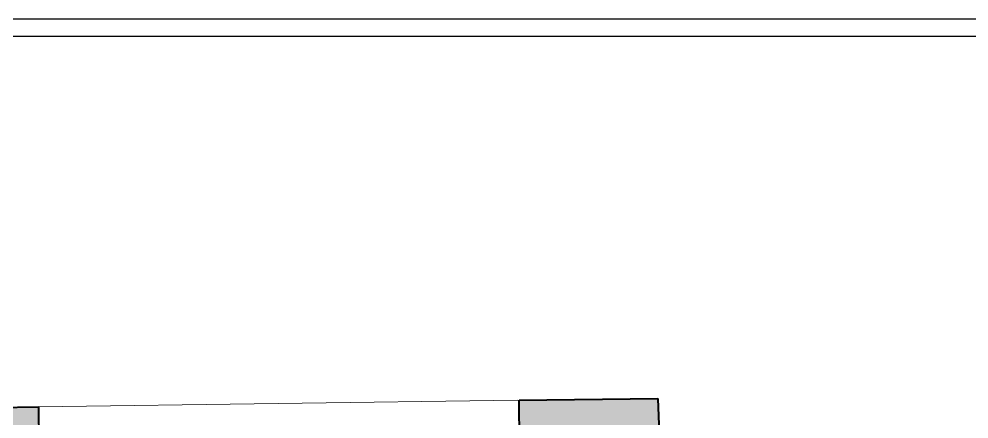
# Model space of a CAD drawing. Header units: millimetres. Extents: x 8884 to 18446, y 10737 to 16556.
# Drawn here: x 11180 to 11728, y 16146 to 16377 of the extents above; entities that cross this region are included whole.
import ezdxf

# ---------------------------------------------------------------- set-up
doc = ezdxf.new("R2010")
doc.units = ezdxf.units.MM
doc.linetypes.add('DUZ', pattern=[0])
for name, color, linetype, lineweight in [('ozgun_duvar', 251, 'DUZ', 9), ('TRS-DVR-OZGN', 192, 'Continuous', 40), ('TRS-GRN-0.18', 152, 'Continuous', 18)]:
    doc.layers.add(name, color=color, linetype=linetype, lineweight=lineweight)

msp = doc.modelspace()

# ---------------------------------------------------------------- hatches: boundary and pattern name
at = {"layer": 'ozgun_duvar'}
h = msp.add_hatch(dxfattribs=at)
h.set_pattern_fill('DOTS', color=256, scale=0.4, style=0)
h.set_pattern_definition([(0, (19999.1183, 8091.67544), (0.3175, 0.635), [0, -0.635])])
h.paths.add_polyline_path([(9815.38, 16090.03), (9815.38, 16108.14), (9818.02, 16108.17), (9817.79, 16131.73), (9812.79, 16131.66), (9812.72, 16136.66), (9796.73, 16136.44), (9796.75, 16134.44), (9748.76, 16133.79), (9748.73, 16135.79), (9732.73, 16135.57), (9733.35, 16110.58), (9723.98, 16110.47), (9724.85, 16031.98), (9729.85, 16032.03), (9729.93, 16027.03), (9795.41, 16027.88), (9795.08, 16053.48), (9795.1, 16053.48), (9795.11, 16072.85), (9815.38, 16072.83)])
h.paths.add_polyline_path([(10108.61, 16074.02), (10107.72, 16138.68), (10103.22, 16138.62), (10103.2, 16140.62), (10087.2, 16140.4), (10087.23, 16138.4), (10043.73, 16137.81), (10043.7, 16139.81), (10027.7, 16139.59), (10027.78, 16134.09), (10022.78, 16134.02), (10023.61, 16072.86)])
h.paths.add_polyline_path([(10470.07, 16115.95), (10470.04, 16115.95), (10469.8, 16137.61), (10469.77, 16137.61), (10469.69, 16143.61), (10383.7, 16142.44), (10384.06, 16115.78), (10382.5, 16078.75), (10470.56, 16079.95)])
h.paths.add_polyline_path([(10831.52, 16084.87), (10830.66, 16148.53), (10746.16, 16147.38), (10746.54, 16119.72), (10747.28, 16083.72)])
h.paths.add_polyline_path([(11192.51, 16088.59), (11191.62, 16153.45), (11107.63, 16152.3), (11108.52, 16087.45)])
h.paths.add_polyline_path([(11499.17, 16044.4), (11552.84, 16046.4), (11548.78, 16158.32), (11468.79, 16157.23), (11469.2, 16129.92), (11473.14, 16129.88), (11473.18, 16085.64), (11498.17, 16085.18)])
h.paths.add_polyline_path([(11578.65, 15341.95), (11509.81, 15339.48), (11510.15, 15329.48), (11481.67, 15298.84), (11506.48, 15272.86), (11526.6, 15295), (11594.59, 15293.84), (11594.45, 15285.55), (11611.45, 15285.26), (11612.5, 15332.93), (11578.47, 15333.5)])
h.paths.add_polyline_path([(11500.16, 15619.23), (11568.11, 15621.68), (11565.02, 15707.62), (11536.47, 15706.74), (11536.66, 15698.44), (11505.12, 15697.24), (11505.66, 15681.25), (11483.68, 15681.25), (11485.52, 15630.28), (11499.68, 15630.52)])

# ---------------------------------------------------------------- linework, layer by layer
for points in [[(9056.36, 13437.06), (13171.36, 13437.06), (13171.36, 16377.06), (9056.36, 16377.06)], [(9066.36, 13447.06), (13161.36, 13447.06), (13161.36, 16367.06), (9066.36, 16367.06)]]:
    msp.add_lwpolyline(points, close=True)
at = {"layer": 'TRS-DVR-OZGN'}
for p, q in [((11468.79, 16157.23), (11548.78, 16158.32)), ((11469.16, 16129.87), (11468.79, 16157.23)), ((11548.78, 16158.32), (11552.84, 16046.4)), ((11107.63, 16152.3), (11191.62, 16153.45)), ((11191.62, 16153.45), (11192.51, 16088.59))]:
    msp.add_line(p, q, dxfattribs=at)
at = {"layer": 'TRS-GRN-0.18'}
msp.add_line((11191.65, 16153.45, -33.18), (11468.12, 16157.22, -33.18), dxfattribs=at)

doc.saveas('drawing.dxf')
